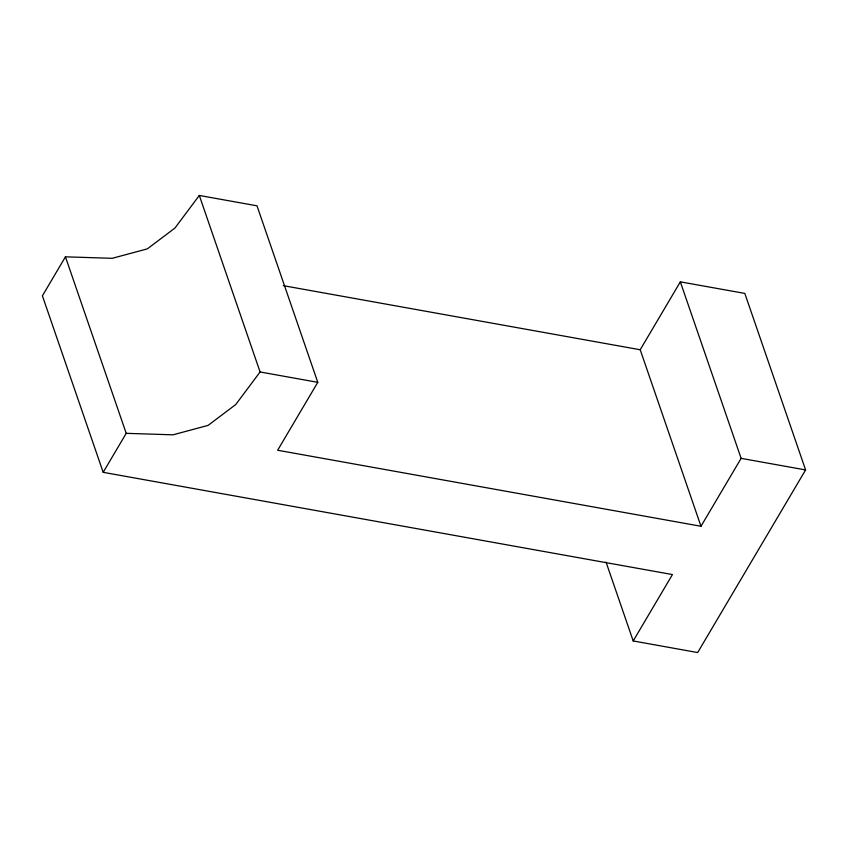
<?xml version="1.0" encoding="UTF-8"?>
<svg xmlns="http://www.w3.org/2000/svg" width="848" height="848" viewBox="0 0 848 848"><rect width="100%" height="100%" fill="white"/><g stroke="black" fill="none" stroke-linecap="round" stroke-linejoin="round"><path stroke-width="1.27" d="M65.444 256.827L42.4 295.814L103.18 472.325L672.443 574.562L633.202 640.961L697.681 652.547L805.6 469.93L744.82 293.419L680.34 281.843L640.208 349.758L700.989 526.269L277.646 450.246L317.777 382.331L256.997 205.82L199.312 195.453L174.942 228.048L147.34 248.867L112.243 258.311L65.444 256.827L126.214 433.339L103.18 472.325M700.989 526.269L741.12 458.355L680.34 281.843M199.312 195.453L260.082 371.965L235.723 404.56L208.11 425.378L173.024 434.823L126.214 433.339M283.296 285.659L640.208 349.758M260.082 371.965L317.777 382.331M741.12 458.355L805.6 469.93M606.044 562.097L633.202 640.961"/></g></svg>
